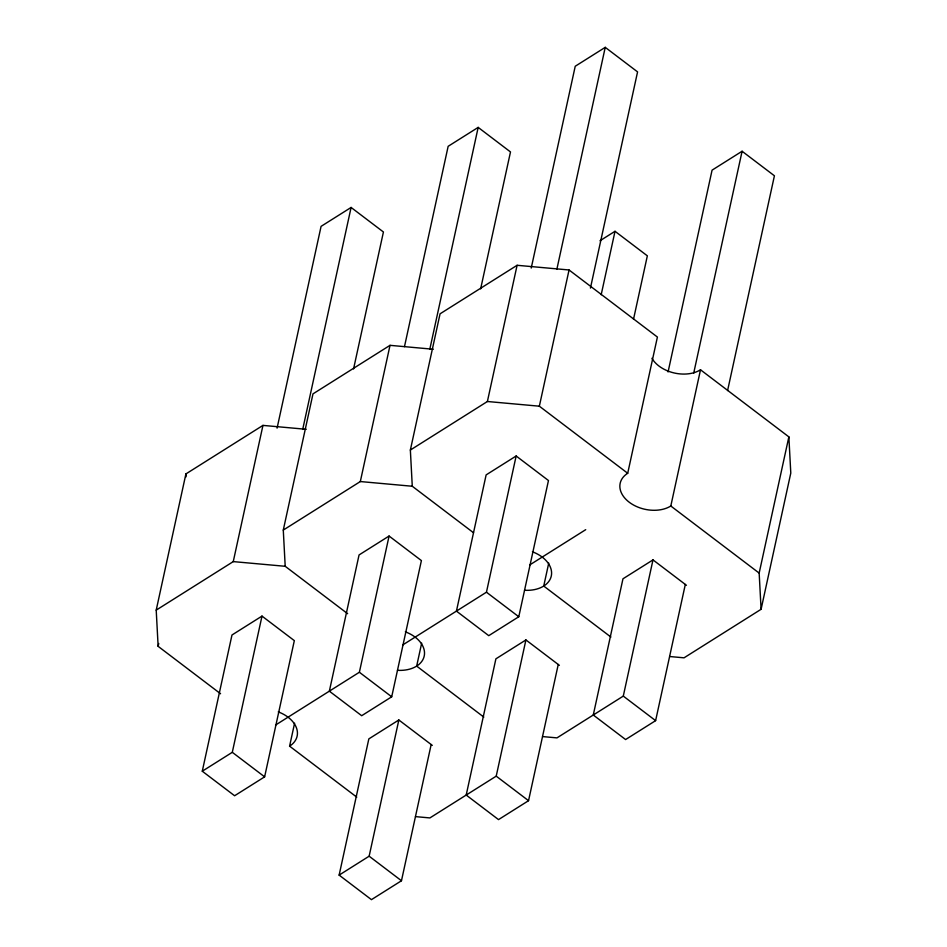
<?xml version="1.0" encoding="UTF-8"?>
<svg xmlns="http://www.w3.org/2000/svg" width="947" height="947" viewBox="0 0 947 947"><rect width="100%" height="100%" fill="white"/><g stroke="black" fill="none" stroke-linecap="round" stroke-linejoin="round"><path stroke-width="1.42" d="M220.568 693.749L158.137 646.339L156.208 610.128L185.908 473.926L262.958 425.392L306.248 429.299M158.137 646.339L158.753 643.475M156.208 610.128L233.258 561.607L262.958 425.392M202.279 771.213L231.979 634.999L261.999 616.095L294.328 640.634L264.627 776.848L234.607 795.752L202.279 771.213L232.299 752.309L261.999 616.095M277.08 428.151L321.08 226.357L351.1 207.452L383.428 231.991L353.562 368.928M302.697 429.429L351.1 207.452M347.644 613.703L285.201 566.294L283.283 530.083L312.983 393.869L390.022 345.335L433.324 349.254M356.747 797.125L289.593 746.153L294.588 723.212M283.283 530.083L360.322 481.55L390.022 345.335M404.476 346.661L448.156 146.311L478.176 127.395L510.492 151.946L480.638 288.871M275.541 725.059L359.375 672.252L389.075 536.038L421.403 560.588L391.703 696.803L361.683 715.707L329.355 691.168L359.055 554.954L389.075 536.038M429.772 349.372L478.176 127.395M473.536 532.759L412.276 486.249L410.359 450.038L440.059 313.824L517.098 265.29L569.052 269.978L657.407 337.061L627.707 473.275A29.783 20.124 12.3 0 0 629.246 502.241A29.783 20.124 12.3 0 0 670.807 506.006L759.163 573.089L761.092 609.288L684.042 657.822L669.612 656.52M431.169 744.531L401.469 880.746L371.449 899.65L339.133 875.111L368.833 738.897L398.841 719.98L432.305 745.384M339.133 875.111L369.141 856.195L398.841 719.98M421.664 643.155L416.668 666.096L483.81 717.08M410.359 450.038L487.397 401.504L517.098 265.29M531.231 268.06L575.231 66.254L605.24 47.35L637.568 71.889L590.431 288.101M402.617 645.014L486.45 592.206L516.151 455.992L548.467 480.531L518.778 616.746L488.759 635.662L456.43 611.111L486.131 474.897L516.151 455.992M556.848 269.327L605.24 47.35M627.707 473.275L539.352 406.192L569.052 269.978M415.473 816.622L429.902 817.924L496.216 776.149L525.916 639.935L559.381 665.339M601.191 294.718L615.017 231.293L647.346 255.832L633.519 319.257M548.739 563.11L543.732 586.051L610.886 637.035M525.916 639.935L495.897 658.84L466.196 795.054L498.524 819.605L528.544 800.688L558.245 664.474M668.073 371.958L712.073 170.152L742.093 151.248L774.421 175.787L727.592 390.555M542.536 736.577L556.978 737.879L623.292 696.104L652.992 559.89L686.445 585.293M693.689 373.225L742.093 151.248M670.807 506.006L700.508 369.792A29.783 20.124 12.3 0 1 651.915 358.286M652.992 559.89L622.972 578.795L593.272 715.009L625.6 739.548L655.62 720.643L685.32 584.429M759.163 573.089L788.863 436.875L700.508 369.792M761.092 609.288L790.792 473.074L788.863 436.875M600.007 240.751L615.017 231.293M529.693 564.957L585.72 529.669M487.397 401.504L539.352 406.192M360.322 481.55L412.276 486.249M233.258 561.607L285.201 566.294M486.45 592.206L518.778 616.746M623.292 696.104L655.62 720.643M359.375 672.252L391.703 696.803M496.216 776.149L528.544 800.688M232.299 752.309L264.627 776.848M369.141 856.195L401.469 880.746M185.908 473.926L186.062 476.815M532.427 551.781A29.783 20.124 12.3 0 1 551.32 575.859A29.783 20.124 12.3 0 1 524.543 590.265M405.352 631.827A29.783 20.124 12.3 0 1 424.244 655.916A29.783 20.124 12.3 0 1 397.48 670.322M278.276 711.884A29.783 20.124 12.3 0 1 289.593 746.153"/></g></svg>
